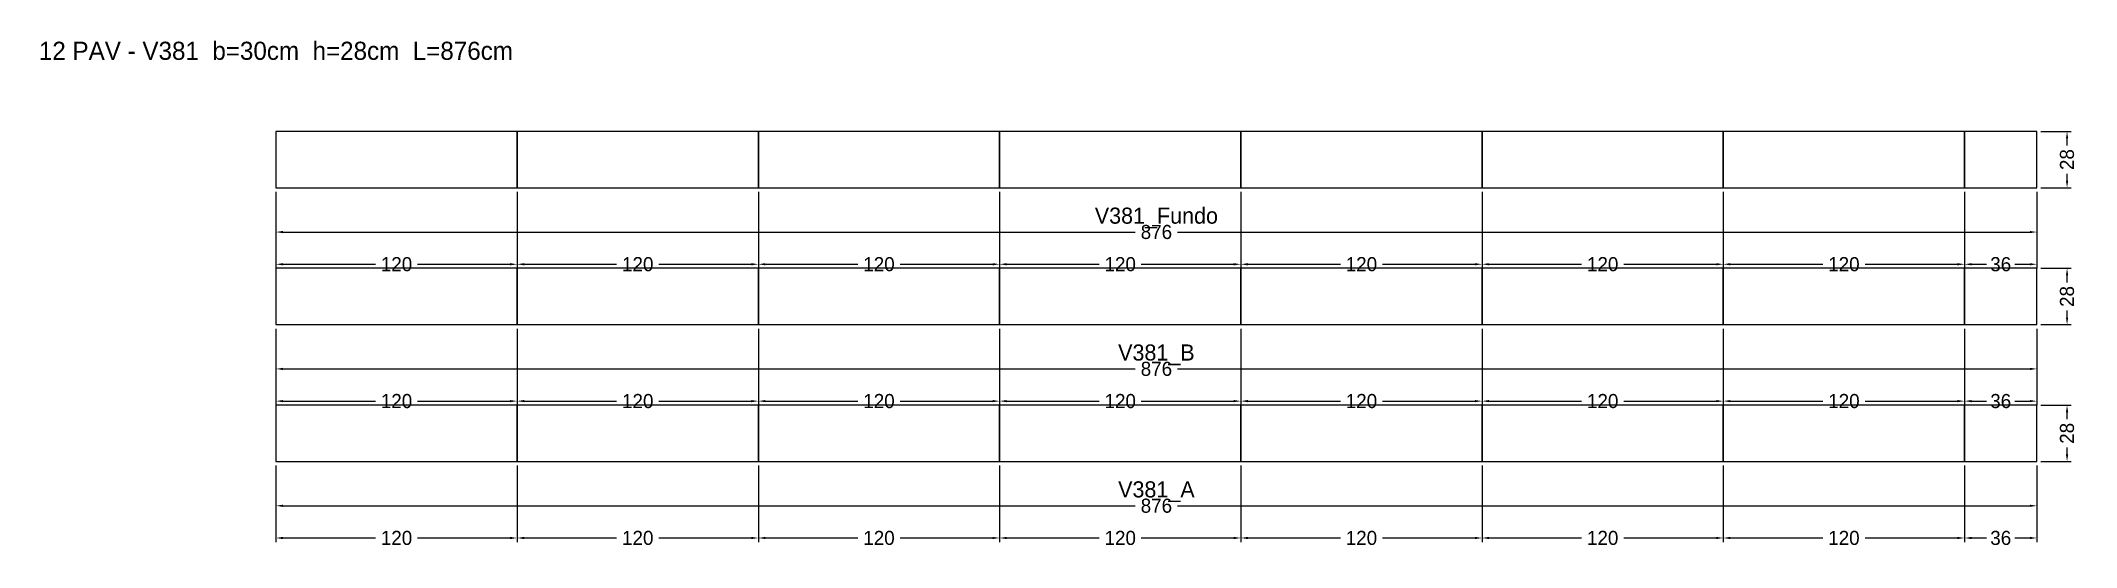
# Model space of a CAD drawing. Header units: metres. Extents: x -117 to 896, y -43 to 209.
import ezdxf

# ---------------------------------------------------------------- set-up
doc = ezdxf.new("R2010")
doc.units = ezdxf.units.M
for name, color, linetype in [('COTA', 3, 'Continuous'), ('NOMENCLATURA', 2, 'Continuous'), ('Paineis', 7, 'Continuous'), ('Texto Secao', 2, 'Continuous')]:
    doc.layers.add(name, color=color, linetype=linetype)
doc.dimstyles.new('COTA_VIG', dxfattribs={"dimtxt": 7, "dimasz": 3.5, "dimexe": 2, "dimexo": 2, "dimgap": 1.5, "dimtad": 1, "dimdec": 1, "dimcen": 2.5, "dimclrd": 3, "dimclre": 3, "dimclrt": 3, "dimazin": 3, "dimtfac": 1, "dimtmove": 0, "dimatfit": 3})

# ---------------------------------------------------------------- blocks, each defined once
blk = doc.blocks.new('_CLOSEDFILLED')
at = {"color": 0, "linetype": 'BYBLOCK'}
blk.add_solid([(-1, 0.16), (0, 0), (-1, -0.16)], dxfattribs=at)
blk = doc.blocks.new('*D1')
at = {"color": 3}
for p, q in [((0, -2), (0, -24)), ((876, -2), (876, -24)), ((3.5, -22), (427.5, -22)), ((448.5, -22), (872.5, -22))]:
    blk.add_line(p, q, dxfattribs=at)
at = {"layer": 'Defpoints'}
for p in [(0, 0), (876, 0), (0, -22)]:
    blk.add_point(p, dxfattribs=at)
at = {"layer": 'COTA', "color": 3, "xscale": 3.5, "yscale": 3.5, "rotation": 180}
blk.add_blockref('_CLOSEDFILLED', (0, -22), dxfattribs=at)
at = {"layer": 'COTA', "color": 3, "xscale": 3.5, "yscale": 3.5}
blk.add_blockref('_CLOSEDFILLED', (876, -22), dxfattribs=at)
at = {"layer": 'COTA', "color": 3, "insert": (438, -22), "char_height": 7, "attachment_point": 5}
blk.add_mtext('876', dxfattribs=at)
blk = doc.blocks.new('*D2')
at = {"color": 3}
for p, q in [((0, -2), (0, -40)), ((120, -2), (120, -40)), ((3.5, -38), (49.5, -38)), ((70.5, -38), (116.5, -38))]:
    blk.add_line(p, q, dxfattribs=at)
at = {"layer": 'Defpoints'}
for p in [(0, 0), (120, 0), (0, -38)]:
    blk.add_point(p, dxfattribs=at)
at = {"layer": 'COTA', "color": 3, "xscale": 3.5, "yscale": 3.5, "rotation": 180}
blk.add_blockref('_CLOSEDFILLED', (0, -38), dxfattribs=at)
at = {"layer": 'COTA', "color": 3, "xscale": 3.5, "yscale": 3.5}
blk.add_blockref('_CLOSEDFILLED', (120, -38), dxfattribs=at)
at = {"layer": 'COTA', "color": 3, "insert": (60, -38), "char_height": 7, "attachment_point": 5}
blk.add_mtext('120', dxfattribs=at)
blk = doc.blocks.new('*D3')
at = {"color": 3}
for p, q in [((120, -2), (120, -40)), ((240, -2), (240, -40)), ((123.5, -38), (169.5, -38)), ((190.5, -38), (236.5, -38))]:
    blk.add_line(p, q, dxfattribs=at)
at = {"layer": 'Defpoints'}
for p in [(120, 0), (240, 0), (120, -38)]:
    blk.add_point(p, dxfattribs=at)
at = {"layer": 'COTA', "color": 3, "xscale": 3.5, "yscale": 3.5, "rotation": 180}
blk.add_blockref('_CLOSEDFILLED', (120, -38), dxfattribs=at)
at = {"layer": 'COTA', "color": 3, "xscale": 3.5, "yscale": 3.5}
blk.add_blockref('_CLOSEDFILLED', (240, -38), dxfattribs=at)
at = {"layer": 'COTA', "color": 3, "insert": (180, -38), "char_height": 7, "attachment_point": 5}
blk.add_mtext('120', dxfattribs=at)
blk = doc.blocks.new('*D4')
at = {"color": 3}
for p, q in [((240, -2), (240, -40)), ((360, -2), (360, -40)), ((243.5, -38), (289.5, -38)), ((310.5, -38), (356.5, -38))]:
    blk.add_line(p, q, dxfattribs=at)
at = {"layer": 'Defpoints'}
for p in [(240, 0), (360, 0), (240, -38)]:
    blk.add_point(p, dxfattribs=at)
at = {"layer": 'COTA', "color": 3, "xscale": 3.5, "yscale": 3.5, "rotation": 180}
blk.add_blockref('_CLOSEDFILLED', (240, -38), dxfattribs=at)
at = {"layer": 'COTA', "color": 3, "xscale": 3.5, "yscale": 3.5}
blk.add_blockref('_CLOSEDFILLED', (360, -38), dxfattribs=at)
at = {"layer": 'COTA', "color": 3, "insert": (300, -38), "char_height": 7, "attachment_point": 5}
blk.add_mtext('120', dxfattribs=at)
blk = doc.blocks.new('*D5')
at = {"color": 3}
for p, q in [((360, -2), (360, -40)), ((480, -2), (480, -40)), ((363.5, -38), (409.5, -38)), ((430.5, -38), (476.5, -38))]:
    blk.add_line(p, q, dxfattribs=at)
at = {"layer": 'Defpoints'}
for p in [(360, 0), (480, 0), (360, -38)]:
    blk.add_point(p, dxfattribs=at)
at = {"layer": 'COTA', "color": 3, "xscale": 3.5, "yscale": 3.5, "rotation": 180}
blk.add_blockref('_CLOSEDFILLED', (360, -38), dxfattribs=at)
at = {"layer": 'COTA', "color": 3, "xscale": 3.5, "yscale": 3.5}
blk.add_blockref('_CLOSEDFILLED', (480, -38), dxfattribs=at)
at = {"layer": 'COTA', "color": 3, "insert": (420, -38), "char_height": 7, "attachment_point": 5}
blk.add_mtext('120', dxfattribs=at)
blk = doc.blocks.new('*D6')
at = {"color": 3}
for p, q in [((480, -2), (480, -40)), ((600, -2), (600, -40)), ((483.5, -38), (529.5, -38)), ((550.5, -38), (596.5, -38))]:
    blk.add_line(p, q, dxfattribs=at)
at = {"layer": 'Defpoints'}
for p in [(480, 0), (600, 0), (480, -38)]:
    blk.add_point(p, dxfattribs=at)
at = {"layer": 'COTA', "color": 3, "xscale": 3.5, "yscale": 3.5, "rotation": 180}
blk.add_blockref('_CLOSEDFILLED', (480, -38), dxfattribs=at)
at = {"layer": 'COTA', "color": 3, "xscale": 3.5, "yscale": 3.5}
blk.add_blockref('_CLOSEDFILLED', (600, -38), dxfattribs=at)
at = {"layer": 'COTA', "color": 3, "insert": (540, -38), "char_height": 7, "attachment_point": 5}
blk.add_mtext('120', dxfattribs=at)
blk = doc.blocks.new('*D7')
at = {"color": 3}
for p, q in [((600, -2), (600, -40)), ((720, -2), (720, -40)), ((603.5, -38), (649.5, -38)), ((670.5, -38), (716.5, -38))]:
    blk.add_line(p, q, dxfattribs=at)
at = {"layer": 'Defpoints'}
for p in [(600, 0), (720, 0), (600, -38)]:
    blk.add_point(p, dxfattribs=at)
at = {"layer": 'COTA', "color": 3, "xscale": 3.5, "yscale": 3.5, "rotation": 180}
blk.add_blockref('_CLOSEDFILLED', (600, -38), dxfattribs=at)
at = {"layer": 'COTA', "color": 3, "xscale": 3.5, "yscale": 3.5}
blk.add_blockref('_CLOSEDFILLED', (720, -38), dxfattribs=at)
at = {"layer": 'COTA', "color": 3, "insert": (660, -38), "char_height": 7, "attachment_point": 5}
blk.add_mtext('120', dxfattribs=at)
blk = doc.blocks.new('*D8')
at = {"color": 3}
for p, q in [((720, -2), (720, -40)), ((840, -2), (840, -40)), ((723.5, -38), (769.5, -38)), ((790.5, -38), (836.5, -38))]:
    blk.add_line(p, q, dxfattribs=at)
at = {"layer": 'Defpoints'}
for p in [(720, 0), (840, 0), (720, -38)]:
    blk.add_point(p, dxfattribs=at)
at = {"layer": 'COTA', "color": 3, "xscale": 3.5, "yscale": 3.5, "rotation": 180}
blk.add_blockref('_CLOSEDFILLED', (720, -38), dxfattribs=at)
at = {"layer": 'COTA', "color": 3, "xscale": 3.5, "yscale": 3.5}
blk.add_blockref('_CLOSEDFILLED', (840, -38), dxfattribs=at)
at = {"layer": 'COTA', "color": 3, "insert": (780, -38), "char_height": 7, "attachment_point": 5}
blk.add_mtext('120', dxfattribs=at)
blk = doc.blocks.new('*D9')
at = {"color": 3}
for p, q in [((840, -2), (840, -40)), ((876, -2), (876, -40)), ((843.5, -38), (851, -38)), ((865, -38), (872.5, -38))]:
    blk.add_line(p, q, dxfattribs=at)
at = {"layer": 'Defpoints'}
for p in [(840, 0), (876, 0), (840, -38)]:
    blk.add_point(p, dxfattribs=at)
at = {"layer": 'COTA', "color": 3, "xscale": 3.5, "yscale": 3.5, "rotation": 180}
blk.add_blockref('_CLOSEDFILLED', (840, -38), dxfattribs=at)
at = {"layer": 'COTA', "color": 3, "xscale": 3.5, "yscale": 3.5}
blk.add_blockref('_CLOSEDFILLED', (876, -38), dxfattribs=at)
at = {"layer": 'COTA', "color": 3, "insert": (858, -38), "char_height": 7, "attachment_point": 5}
blk.add_mtext('36', dxfattribs=at)
blk = doc.blocks.new('*D10')
at = {"color": 3}
for p, q in [((878, 28), (893, 28)), ((891, 21), (891, 24.5)), ((878, 0), (893, 0)), ((891, 3.5), (891, 7))]:
    blk.add_line(p, q, dxfattribs=at)
at = {"layer": 'Defpoints'}
for p in [(876, 28), (876, 0), (891, 0)]:
    blk.add_point(p, dxfattribs=at)
at = {"layer": 'COTA', "color": 3, "xscale": 3.5, "yscale": 3.5}
for p, rotation in [((891, 28), 90), ((891, 0), 270)]:
    blk.add_blockref('_CLOSEDFILLED', p, dxfattribs=dict(at, rotation=rotation))
at = {"layer": 'COTA', "color": 3, "insert": (891, 14), "char_height": 7, "attachment_point": 5, "rotation": 90}
blk.add_mtext('28', dxfattribs=at)
blk = doc.blocks.new('*D11')
at = {"color": 3}
for p, q in [((0, 66), (0, 44)), ((876, 66), (876, 44)), ((3.5, 46), (427.5, 46)), ((448.5, 46), (872.5, 46))]:
    blk.add_line(p, q, dxfattribs=at)
at = {"layer": 'Defpoints'}
for p in [(0, 68), (876, 68), (0, 46)]:
    blk.add_point(p, dxfattribs=at)
at = {"layer": 'COTA', "color": 3, "xscale": 3.5, "yscale": 3.5, "rotation": 180}
blk.add_blockref('_CLOSEDFILLED', (0, 46), dxfattribs=at)
at = {"layer": 'COTA', "color": 3, "xscale": 3.5, "yscale": 3.5}
blk.add_blockref('_CLOSEDFILLED', (876, 46), dxfattribs=at)
at = {"layer": 'COTA', "color": 3, "insert": (438, 46), "char_height": 7, "attachment_point": 5}
blk.add_mtext('876', dxfattribs=at)
blk = doc.blocks.new('*D12')
at = {"color": 3}
for p, q in [((0, 66), (0, 28)), ((120, 66), (120, 28)), ((3.5, 30), (49.5, 30)), ((70.5, 30), (116.5, 30))]:
    blk.add_line(p, q, dxfattribs=at)
at = {"layer": 'Defpoints'}
for p in [(0, 68), (120, 68), (0, 30)]:
    blk.add_point(p, dxfattribs=at)
at = {"layer": 'COTA', "color": 3, "xscale": 3.5, "yscale": 3.5, "rotation": 180}
blk.add_blockref('_CLOSEDFILLED', (0, 30), dxfattribs=at)
at = {"layer": 'COTA', "color": 3, "xscale": 3.5, "yscale": 3.5}
blk.add_blockref('_CLOSEDFILLED', (120, 30), dxfattribs=at)
at = {"layer": 'COTA', "color": 3, "insert": (60, 30), "char_height": 7, "attachment_point": 5}
blk.add_mtext('120', dxfattribs=at)
blk = doc.blocks.new('*D13')
at = {"color": 3}
for p, q in [((120, 66), (120, 28)), ((240, 66), (240, 28)), ((123.5, 30), (169.5, 30)), ((190.5, 30), (236.5, 30))]:
    blk.add_line(p, q, dxfattribs=at)
at = {"layer": 'Defpoints'}
for p in [(120, 68), (240, 68), (120, 30)]:
    blk.add_point(p, dxfattribs=at)
at = {"layer": 'COTA', "color": 3, "xscale": 3.5, "yscale": 3.5, "rotation": 180}
blk.add_blockref('_CLOSEDFILLED', (120, 30), dxfattribs=at)
at = {"layer": 'COTA', "color": 3, "xscale": 3.5, "yscale": 3.5}
blk.add_blockref('_CLOSEDFILLED', (240, 30), dxfattribs=at)
at = {"layer": 'COTA', "color": 3, "insert": (180, 30), "char_height": 7, "attachment_point": 5}
blk.add_mtext('120', dxfattribs=at)
blk = doc.blocks.new('*D14')
at = {"color": 3}
for p, q in [((240, 66), (240, 28)), ((360, 66), (360, 28)), ((243.5, 30), (289.5, 30)), ((310.5, 30), (356.5, 30))]:
    blk.add_line(p, q, dxfattribs=at)
at = {"layer": 'Defpoints'}
for p in [(240, 68), (360, 68), (240, 30)]:
    blk.add_point(p, dxfattribs=at)
at = {"layer": 'COTA', "color": 3, "xscale": 3.5, "yscale": 3.5, "rotation": 180}
blk.add_blockref('_CLOSEDFILLED', (240, 30), dxfattribs=at)
at = {"layer": 'COTA', "color": 3, "xscale": 3.5, "yscale": 3.5}
blk.add_blockref('_CLOSEDFILLED', (360, 30), dxfattribs=at)
at = {"layer": 'COTA', "color": 3, "insert": (300, 30), "char_height": 7, "attachment_point": 5}
blk.add_mtext('120', dxfattribs=at)
blk = doc.blocks.new('*D15')
at = {"color": 3}
for p, q in [((360, 66), (360, 28)), ((480, 66), (480, 28)), ((363.5, 30), (409.5, 30)), ((430.5, 30), (476.5, 30))]:
    blk.add_line(p, q, dxfattribs=at)
at = {"layer": 'Defpoints'}
for p in [(360, 68), (480, 68), (360, 30)]:
    blk.add_point(p, dxfattribs=at)
at = {"layer": 'COTA', "color": 3, "xscale": 3.5, "yscale": 3.5, "rotation": 180}
blk.add_blockref('_CLOSEDFILLED', (360, 30), dxfattribs=at)
at = {"layer": 'COTA', "color": 3, "xscale": 3.5, "yscale": 3.5}
blk.add_blockref('_CLOSEDFILLED', (480, 30), dxfattribs=at)
at = {"layer": 'COTA', "color": 3, "insert": (420, 30), "char_height": 7, "attachment_point": 5}
blk.add_mtext('120', dxfattribs=at)
blk = doc.blocks.new('*D16')
at = {"color": 3}
for p, q in [((480, 66), (480, 28)), ((600, 66), (600, 28)), ((483.5, 30), (529.5, 30)), ((550.5, 30), (596.5, 30))]:
    blk.add_line(p, q, dxfattribs=at)
at = {"layer": 'Defpoints'}
for p in [(480, 68), (600, 68), (480, 30)]:
    blk.add_point(p, dxfattribs=at)
at = {"layer": 'COTA', "color": 3, "xscale": 3.5, "yscale": 3.5, "rotation": 180}
blk.add_blockref('_CLOSEDFILLED', (480, 30), dxfattribs=at)
at = {"layer": 'COTA', "color": 3, "xscale": 3.5, "yscale": 3.5}
blk.add_blockref('_CLOSEDFILLED', (600, 30), dxfattribs=at)
at = {"layer": 'COTA', "color": 3, "insert": (540, 30), "char_height": 7, "attachment_point": 5}
blk.add_mtext('120', dxfattribs=at)
blk = doc.blocks.new('*D17')
at = {"color": 3}
for p, q in [((600, 66), (600, 28)), ((720, 66), (720, 28)), ((603.5, 30), (649.5, 30)), ((670.5, 30), (716.5, 30))]:
    blk.add_line(p, q, dxfattribs=at)
at = {"layer": 'Defpoints'}
for p in [(600, 68), (720, 68), (600, 30)]:
    blk.add_point(p, dxfattribs=at)
at = {"layer": 'COTA', "color": 3, "xscale": 3.5, "yscale": 3.5, "rotation": 180}
blk.add_blockref('_CLOSEDFILLED', (600, 30), dxfattribs=at)
at = {"layer": 'COTA', "color": 3, "xscale": 3.5, "yscale": 3.5}
blk.add_blockref('_CLOSEDFILLED', (720, 30), dxfattribs=at)
at = {"layer": 'COTA', "color": 3, "insert": (660, 30), "char_height": 7, "attachment_point": 5}
blk.add_mtext('120', dxfattribs=at)
blk = doc.blocks.new('*D18')
at = {"color": 3}
for p, q in [((720, 66), (720, 28)), ((840, 66), (840, 28)), ((723.5, 30), (769.5, 30)), ((790.5, 30), (836.5, 30))]:
    blk.add_line(p, q, dxfattribs=at)
at = {"layer": 'Defpoints'}
for p in [(720, 68), (840, 68), (720, 30)]:
    blk.add_point(p, dxfattribs=at)
at = {"layer": 'COTA', "color": 3, "xscale": 3.5, "yscale": 3.5, "rotation": 180}
blk.add_blockref('_CLOSEDFILLED', (720, 30), dxfattribs=at)
at = {"layer": 'COTA', "color": 3, "xscale": 3.5, "yscale": 3.5}
blk.add_blockref('_CLOSEDFILLED', (840, 30), dxfattribs=at)
at = {"layer": 'COTA', "color": 3, "insert": (780, 30), "char_height": 7, "attachment_point": 5}
blk.add_mtext('120', dxfattribs=at)
blk = doc.blocks.new('*D19')
at = {"color": 3}
for p, q in [((840, 66), (840, 28)), ((876, 66), (876, 28)), ((843.5, 30), (851, 30)), ((865, 30), (872.5, 30))]:
    blk.add_line(p, q, dxfattribs=at)
at = {"layer": 'Defpoints'}
for p in [(840, 68), (876, 68), (840, 30)]:
    blk.add_point(p, dxfattribs=at)
at = {"layer": 'COTA', "color": 3, "xscale": 3.5, "yscale": 3.5, "rotation": 180}
blk.add_blockref('_CLOSEDFILLED', (840, 30), dxfattribs=at)
at = {"layer": 'COTA', "color": 3, "xscale": 3.5, "yscale": 3.5}
blk.add_blockref('_CLOSEDFILLED', (876, 30), dxfattribs=at)
at = {"layer": 'COTA', "color": 3, "insert": (858, 30), "char_height": 7, "attachment_point": 5}
blk.add_mtext('36', dxfattribs=at)
blk = doc.blocks.new('*D20')
at = {"color": 3}
for p, q in [((878, 96), (893, 96)), ((891, 89), (891, 92.5)), ((891, 71.5), (891, 75)), ((878, 68), (893, 68))]:
    blk.add_line(p, q, dxfattribs=at)
at = {"layer": 'Defpoints'}
for p in [(876, 96), (876, 68), (891, 68)]:
    blk.add_point(p, dxfattribs=at)
at = {"layer": 'COTA', "color": 3, "xscale": 3.5, "yscale": 3.5}
for p, rotation in [((891, 96), 90), ((891, 68), 270)]:
    blk.add_blockref('_CLOSEDFILLED', p, dxfattribs=dict(at, rotation=rotation))
at = {"layer": 'COTA', "color": 3, "insert": (891, 82), "char_height": 7, "attachment_point": 5, "rotation": 90}
blk.add_mtext('28', dxfattribs=at)
blk = doc.blocks.new('*D21')
at = {"color": 3}
for p, q in [((0, 134), (0, 112)), ((876, 134), (876, 112)), ((3.5, 114), (427.5, 114)), ((448.5, 114), (872.5, 114))]:
    blk.add_line(p, q, dxfattribs=at)
at = {"layer": 'Defpoints'}
for p in [(0, 136), (876, 136), (0, 114)]:
    blk.add_point(p, dxfattribs=at)
at = {"layer": 'COTA', "color": 3, "xscale": 3.5, "yscale": 3.5, "rotation": 180}
blk.add_blockref('_CLOSEDFILLED', (0, 114), dxfattribs=at)
at = {"layer": 'COTA', "color": 3, "xscale": 3.5, "yscale": 3.5}
blk.add_blockref('_CLOSEDFILLED', (876, 114), dxfattribs=at)
at = {"layer": 'COTA', "color": 3, "insert": (438, 114), "char_height": 7, "attachment_point": 5}
blk.add_mtext('876', dxfattribs=at)
blk = doc.blocks.new('*D22')
at = {"color": 3}
for p, q in [((0, 134), (0, 96)), ((120, 134), (120, 96)), ((3.5, 98), (49.5, 98)), ((70.5, 98), (116.5, 98))]:
    blk.add_line(p, q, dxfattribs=at)
at = {"layer": 'Defpoints'}
for p in [(0, 136), (120, 136), (0, 98)]:
    blk.add_point(p, dxfattribs=at)
at = {"layer": 'COTA', "color": 3, "xscale": 3.5, "yscale": 3.5, "rotation": 180}
blk.add_blockref('_CLOSEDFILLED', (0, 98), dxfattribs=at)
at = {"layer": 'COTA', "color": 3, "xscale": 3.5, "yscale": 3.5}
blk.add_blockref('_CLOSEDFILLED', (120, 98), dxfattribs=at)
at = {"layer": 'COTA', "color": 3, "insert": (60, 98), "char_height": 7, "attachment_point": 5}
blk.add_mtext('120', dxfattribs=at)
blk = doc.blocks.new('*D23')
at = {"color": 3}
for p, q in [((120, 134), (120, 96)), ((240, 134), (240, 96)), ((123.5, 98), (169.5, 98)), ((190.5, 98), (236.5, 98))]:
    blk.add_line(p, q, dxfattribs=at)
at = {"layer": 'Defpoints'}
for p in [(120, 136), (240, 136), (120, 98)]:
    blk.add_point(p, dxfattribs=at)
at = {"layer": 'COTA', "color": 3, "xscale": 3.5, "yscale": 3.5, "rotation": 180}
blk.add_blockref('_CLOSEDFILLED', (120, 98), dxfattribs=at)
at = {"layer": 'COTA', "color": 3, "xscale": 3.5, "yscale": 3.5}
blk.add_blockref('_CLOSEDFILLED', (240, 98), dxfattribs=at)
at = {"layer": 'COTA', "color": 3, "insert": (180, 98), "char_height": 7, "attachment_point": 5}
blk.add_mtext('120', dxfattribs=at)
blk = doc.blocks.new('*D24')
at = {"color": 3}
for p, q in [((240, 134), (240, 96)), ((360, 134), (360, 96)), ((243.5, 98), (289.5, 98)), ((310.5, 98), (356.5, 98))]:
    blk.add_line(p, q, dxfattribs=at)
at = {"layer": 'Defpoints'}
for p in [(240, 136), (360, 136), (240, 98)]:
    blk.add_point(p, dxfattribs=at)
at = {"layer": 'COTA', "color": 3, "xscale": 3.5, "yscale": 3.5, "rotation": 180}
blk.add_blockref('_CLOSEDFILLED', (240, 98), dxfattribs=at)
at = {"layer": 'COTA', "color": 3, "xscale": 3.5, "yscale": 3.5}
blk.add_blockref('_CLOSEDFILLED', (360, 98), dxfattribs=at)
at = {"layer": 'COTA', "color": 3, "insert": (300, 98), "char_height": 7, "attachment_point": 5}
blk.add_mtext('120', dxfattribs=at)
blk = doc.blocks.new('*D25')
at = {"color": 3}
for p, q in [((360, 134), (360, 96)), ((480, 134), (480, 96)), ((363.5, 98), (409.5, 98)), ((430.5, 98), (476.5, 98))]:
    blk.add_line(p, q, dxfattribs=at)
at = {"layer": 'Defpoints'}
for p in [(360, 136), (480, 136), (360, 98)]:
    blk.add_point(p, dxfattribs=at)
at = {"layer": 'COTA', "color": 3, "xscale": 3.5, "yscale": 3.5, "rotation": 180}
blk.add_blockref('_CLOSEDFILLED', (360, 98), dxfattribs=at)
at = {"layer": 'COTA', "color": 3, "xscale": 3.5, "yscale": 3.5}
blk.add_blockref('_CLOSEDFILLED', (480, 98), dxfattribs=at)
at = {"layer": 'COTA', "color": 3, "insert": (420, 98), "char_height": 7, "attachment_point": 5}
blk.add_mtext('120', dxfattribs=at)
blk = doc.blocks.new('*D26')
at = {"color": 3}
for p, q in [((480, 134), (480, 96)), ((600, 134), (600, 96)), ((483.5, 98), (529.5, 98)), ((550.5, 98), (596.5, 98))]:
    blk.add_line(p, q, dxfattribs=at)
at = {"layer": 'Defpoints'}
for p in [(480, 136), (600, 136), (480, 98)]:
    blk.add_point(p, dxfattribs=at)
at = {"layer": 'COTA', "color": 3, "xscale": 3.5, "yscale": 3.5, "rotation": 180}
blk.add_blockref('_CLOSEDFILLED', (480, 98), dxfattribs=at)
at = {"layer": 'COTA', "color": 3, "xscale": 3.5, "yscale": 3.5}
blk.add_blockref('_CLOSEDFILLED', (600, 98), dxfattribs=at)
at = {"layer": 'COTA', "color": 3, "insert": (540, 98), "char_height": 7, "attachment_point": 5}
blk.add_mtext('120', dxfattribs=at)
blk = doc.blocks.new('*D27')
at = {"color": 3}
for p, q in [((600, 134), (600, 96)), ((720, 134), (720, 96)), ((603.5, 98), (649.5, 98)), ((670.5, 98), (716.5, 98))]:
    blk.add_line(p, q, dxfattribs=at)
at = {"layer": 'Defpoints'}
for p in [(600, 136), (720, 136), (600, 98)]:
    blk.add_point(p, dxfattribs=at)
at = {"layer": 'COTA', "color": 3, "xscale": 3.5, "yscale": 3.5, "rotation": 180}
blk.add_blockref('_CLOSEDFILLED', (600, 98), dxfattribs=at)
at = {"layer": 'COTA', "color": 3, "xscale": 3.5, "yscale": 3.5}
blk.add_blockref('_CLOSEDFILLED', (720, 98), dxfattribs=at)
at = {"layer": 'COTA', "color": 3, "insert": (660, 98), "char_height": 7, "attachment_point": 5}
blk.add_mtext('120', dxfattribs=at)
blk = doc.blocks.new('*D28')
at = {"color": 3}
for p, q in [((720, 134), (720, 96)), ((840, 134), (840, 96)), ((723.5, 98), (769.5, 98)), ((790.5, 98), (836.5, 98))]:
    blk.add_line(p, q, dxfattribs=at)
at = {"layer": 'Defpoints'}
for p in [(720, 136), (840, 136), (720, 98)]:
    blk.add_point(p, dxfattribs=at)
at = {"layer": 'COTA', "color": 3, "xscale": 3.5, "yscale": 3.5, "rotation": 180}
blk.add_blockref('_CLOSEDFILLED', (720, 98), dxfattribs=at)
at = {"layer": 'COTA', "color": 3, "xscale": 3.5, "yscale": 3.5}
blk.add_blockref('_CLOSEDFILLED', (840, 98), dxfattribs=at)
at = {"layer": 'COTA', "color": 3, "insert": (780, 98), "char_height": 7, "attachment_point": 5}
blk.add_mtext('120', dxfattribs=at)
blk = doc.blocks.new('*D29')
at = {"color": 3}
for p, q in [((840, 134), (840, 96)), ((876, 134), (876, 96)), ((843.5, 98), (851, 98)), ((865, 98), (872.5, 98))]:
    blk.add_line(p, q, dxfattribs=at)
at = {"layer": 'Defpoints'}
for p in [(840, 136), (876, 136), (840, 98)]:
    blk.add_point(p, dxfattribs=at)
at = {"layer": 'COTA', "color": 3, "xscale": 3.5, "yscale": 3.5, "rotation": 180}
blk.add_blockref('_CLOSEDFILLED', (840, 98), dxfattribs=at)
at = {"layer": 'COTA', "color": 3, "xscale": 3.5, "yscale": 3.5}
blk.add_blockref('_CLOSEDFILLED', (876, 98), dxfattribs=at)
at = {"layer": 'COTA', "color": 3, "insert": (858, 98), "char_height": 7, "attachment_point": 5}
blk.add_mtext('36', dxfattribs=at)
blk = doc.blocks.new('*D30')
at = {"color": 3}
for p, q in [((878, 164), (893, 164)), ((891, 157), (891, 160.5)), ((891, 139.5), (891, 143)), ((878, 136), (893, 136))]:
    blk.add_line(p, q, dxfattribs=at)
at = {"layer": 'Defpoints'}
for p in [(876, 164), (876, 136), (891, 136)]:
    blk.add_point(p, dxfattribs=at)
at = {"layer": 'COTA', "color": 3, "xscale": 3.5, "yscale": 3.5}
for p, rotation in [((891, 164), 90), ((891, 136), 270)]:
    blk.add_blockref('_CLOSEDFILLED', p, dxfattribs=dict(at, rotation=rotation))
at = {"layer": 'COTA', "color": 3, "insert": (891, 150), "char_height": 7, "attachment_point": 5, "rotation": 90}
blk.add_mtext('28', dxfattribs=at)

msp = doc.modelspace()

# ---------------------------------------------------------------- linework, layer by layer
at = {"layer": 'Paineis'}
for points in [[(0, 136), (120, 136), (120, 164), (0, 164)], [(120, 136), (240, 136), (240, 164), (120, 164)], [(240, 136), (360, 136), (360, 164), (240, 164)], [(360, 136), (480, 136), (480, 164), (360, 164)], [(480, 136), (600, 136), (600, 164), (480, 164)], [(600, 136), (720, 136), (720, 164), (600, 164)], [(720, 136), (840, 136), (840, 164), (720, 164)], [(840, 136), (876, 136), (876, 164), (840, 164)], [(0, 68), (120, 68), (120, 96), (0, 96)], [(120, 68), (240, 68), (240, 96), (120, 96)], [(240, 68), (360, 68), (360, 96), (240, 96)], [(360, 68), (480, 68), (480, 96), (360, 96)], [(480, 68), (600, 68), (600, 96), (480, 96)], [(600, 68), (720, 68), (720, 96), (600, 96)], [(720, 68), (840, 68), (840, 96), (720, 96)], [(840, 68), (876, 68), (876, 96), (840, 96)], [(0, 0), (120, 0), (120, 28), (0, 28)], [(120, 0), (240, 0), (240, 28), (120, 28)], [(240, 0), (360, 0), (360, 28), (240, 28)], [(360, 0), (480, 0), (480, 28), (360, 28)], [(480, 0), (600, 0), (600, 28), (480, 28)], [(600, 0), (720, 0), (720, 28), (600, 28)], [(720, 0), (840, 0), (840, 28), (720, 28)], [(840, 0), (876, 0), (876, 28), (840, 28)]]:
    msp.add_lwpolyline(points, close=True, dxfattribs=at)

# ---------------------------------------------------------------- texts
at = {"layer": 'NOMENCLATURA', "insert": (0, 204), "char_height": 9, "width": 896, "attachment_point": 5}
msp.add_mtext('12 PAV - V381  b=30cm  h=28cm  L=876cm', dxfattribs=at)
at = {"layer": 'Texto Secao', "char_height": 8, "width": 896, "attachment_point": 5}
for s, insert in [('V381_Fundo', (438, 121)), ('V381_B', (438, 53)), ('V381_A', (438, -15))]:
    msp.add_mtext(s, dxfattribs=dict(at, insert=insert))

# ---------------------------------------------------------------- dimensions: what is measured, and where the dimension line sits
at = {"layer": 'COTA'}
for base, p1, p2, picture, middle in [((891, 136), (876, 136), (876, 164), '*D30', (891, 150)), ((891, 68), (876, 68), (876, 96), '*D20', (891, 82)), ((891, 0), (876, 0), (876, 28), '*D10', (891, 14))]:
    dim = msp.add_linear_dim(base=base, p1=p1, p2=p2, angle=90, dimstyle='COTA_VIG', dxfattribs=at)
    dim.commit()
    dim.dimension.update_dxf_attribs({"geometry": picture, "text_midpoint": middle})
for base, p1, p2, picture, middle in [((0, 114), (0, 136), (876, 136), '*D21', (438, 114)), ((0, 98), (0, 136), (120, 136), '*D22', (60, 98)), ((120, 98), (120, 136), (240, 136), '*D23', (180, 98)), ((240, 98), (240, 136), (360, 136), '*D24', (300, 98)), ((360, 98), (360, 136), (480, 136), '*D25', (420, 98)), ((480, 98), (480, 136), (600, 136), '*D26', (540, 98)), ((600, 98), (600, 136), (720, 136), '*D27', (660, 98)), ((720, 98), (720, 136), (840, 136), '*D28', (780, 98)), ((840, 98), (840, 136), (876, 136), '*D29', (858, 98)), ((0, 46), (0, 68), (876, 68), '*D11', (438, 46)), ((0, 30), (0, 68), (120, 68), '*D12', (60, 30)), ((120, 30), (120, 68), (240, 68), '*D13', (180, 30)), ((240, 30), (240, 68), (360, 68), '*D14', (300, 30)), ((360, 30), (360, 68), (480, 68), '*D15', (420, 30)), ((480, 30), (480, 68), (600, 68), '*D16', (540, 30)), ((600, 30), (600, 68), (720, 68), '*D17', (660, 30)), ((720, 30), (720, 68), (840, 68), '*D18', (780, 30)), ((840, 30), (840, 68), (876, 68), '*D19', (858, 30)), ((0, -22), (0, 0), (876, 0), '*D1', (438, -22)), ((0, -38), (0, 0), (120, 0), '*D2', (60, -38)), ((120, -38), (120, 0), (240, 0), '*D3', (180, -38)), ((240, -38), (240, 0), (360, 0), '*D4', (300, -38)), ((360, -38), (360, 0), (480, 0), '*D5', (420, -38)), ((480, -38), (480, 0), (600, 0), '*D6', (540, -38)), ((600, -38), (600, 0), (720, 0), '*D7', (660, -38)), ((720, -38), (720, 0), (840, 0), '*D8', (780, -38)), ((840, -38), (840, 0), (876, 0), '*D9', (858, -38))]:
    dim = msp.add_linear_dim(base=base, p1=p1, p2=p2, dimstyle='COTA_VIG', dxfattribs=at)
    dim.commit()
    dim.dimension.update_dxf_attribs({"geometry": picture, "text_midpoint": middle})

doc.saveas('drawing.dxf')
